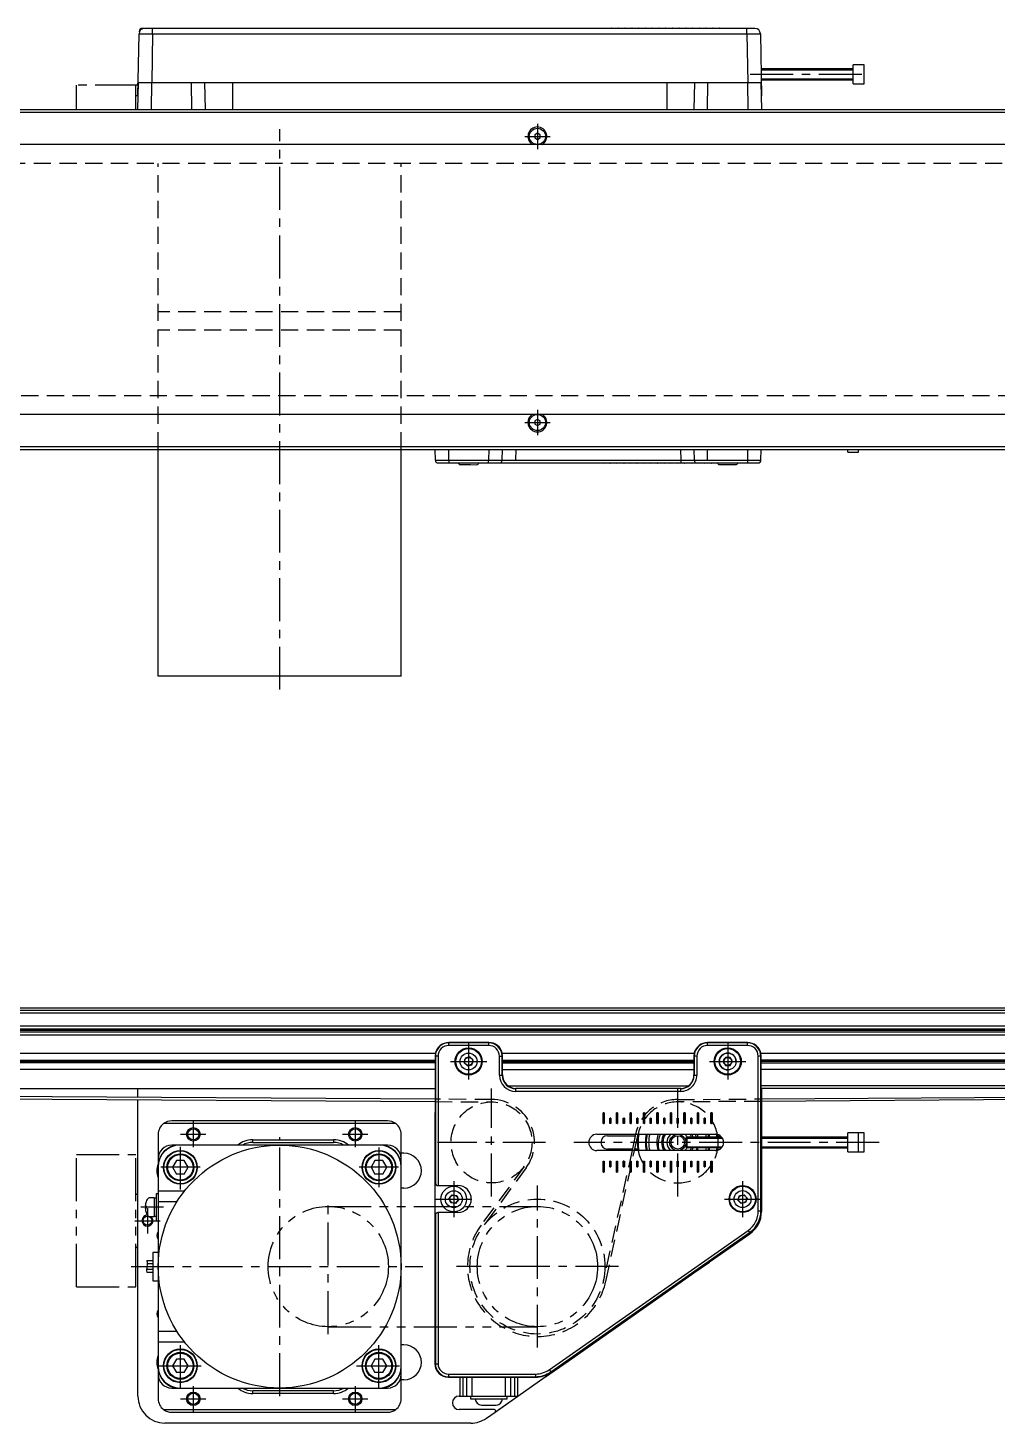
# Model space of a CAD drawing. Extents: x 0 to 1797, y -8 to 948.
# Drawn here: x 658 to 1017, y 10 to 527 of the extents above; entities that cross this region are included whole.
import ezdxf

# ---------------------------------------------------------------- set-up
doc = ezdxf.new("R2010")
doc.units = 0
doc.header["$LTSCALE"] = 0.5
for name, pattern in [('CENTER', [50.8, 31.75, -6.35, 6.35, -6.35]), ('DASHED', [19.05, 12.7, -6.35]), ('PHANTOM', [63.5, 31.75, -6.35, 6.35, -6.35, 6.35, -6.35])]:
    doc.linetypes.add(name, pattern=pattern)
for name, color, linetype in [('MSM_CENTER', 1, 'CENTER'), ('MSM_CONTINUOUS', 7, 'CONTINUOUS'), ('MSM_DASHED', 4, 'DASHED'), ('MSM_IMAGINARY', 6, 'PHANTOM'), ('MSM_NARROW', 5, 'CONTINUOUS')]:
    doc.layers.add(name, color=color, linetype=linetype)

msp = doc.modelspace()

# ---------------------------------------------------------------- linework, layer by layer
at = {"layer": 'MSM_CENTER'}
for p, q in [((926.05, 509.77), (970.42, 509.77)), ((847.19, 491.47), (847.19, 482.07)), ((751.69, 281.77), (751.69, 489.43)), ((842.49, 486.77), (851.89, 486.77)), ((847.19, 385.47), (847.19, 376.07)), ((842.49, 380.77), (851.89, 380.77)), ((821.69, 150.7), (821.69, 137.3)), ((917.69, 150.7), (917.69, 137.3)), ((814.99, 144), (828.39, 144)), ((910.99, 144), (924.39, 144)), ((830.19, 94), (830.19, 134)), ((899.19, 94), (899.19, 134)), ((719.69, 121.7), (719.69, 112.3)), ((779.69, 121.7), (779.69, 112.3)), ((714.99, 117), (724.39, 117)), ((751.69, 20), (751.69, 116)), ((774.99, 117), (784.39, 117)), ((850.19, 114), (810.19, 114)), ((973.79, 114), (860.72, 114)), ((714.92, 96.52), (714.92, 113.02)), ((788.46, 112.07), (788.46, 97.47)), ((722.22, 104.77), (707.62, 104.77)), ((795.76, 104.77), (781.16, 104.77)), ((816.19, 99.7), (816.19, 86.3)), ((923.19, 99.7), (923.19, 86.3)), ((847.19, 38), (847.19, 98)), ((708.69, 90), (700.23, 90)), ((702.69, 89.7), (702.69, 80.3)), ((769.69, 43), (769.69, 93)), ((809.49, 93), (822.89, 93)), ((916.49, 93), (929.89, 93)), ((697.99, 85), (707.39, 85)), ((696.63, 68), (804.77, 68)), ((877.19, 68), (817.19, 68)), ((714.92, 22.98), (714.92, 39.48)), ((788.46, 22.98), (788.46, 39.48)), ((706.67, 31.23), (723.17, 31.23)), ((780.21, 31.23), (796.71, 31.23)), ((719.69, 23.7), (719.69, 14.3)), ((779.69, 23.7), (779.69, 14.3)), ((714.99, 19), (724.39, 19)), ((774.99, 19), (784.39, 19))]:
    msp.add_line(p, q, dxfattribs=at)
at = {"layer": 'MSM_CONTINUOUS'}
for p, q in [((699.19, 501.77), (699.59, 524.81)), ((699.59, 524.81), (701.05, 524.82)), ((699.72, 525.47), (699.72, 525.79)), ((699.87, 525.79), (699.72, 525.79)), ((701.41, 526.77), (700.72, 526.77)), ((701.05, 524.82), (704.59, 524.81)), ((927.79, 526.77), (701.59, 526.77)), ((704.59, 524.81), (704.27, 506.77)), ((704.59, 524.81), (704.59, 526.77)), ((704.59, 524.81), (929.79, 524.81)), ((874.69, 526.97), (874.49, 526.77)), ((874.89, 526.77), (874.69, 526.97)), ((877.19, 526.97), (876.99, 526.77)), ((877.39, 526.77), (877.19, 526.97)), ((879.69, 526.97), (879.49, 526.77)), ((879.89, 526.77), (879.69, 526.97)), ((882.19, 526.97), (881.99, 526.77)), ((882.39, 526.77), (882.19, 526.97)), ((884.69, 526.97), (884.49, 526.77)), ((884.89, 526.77), (884.69, 526.97)), ((887.19, 526.97), (886.99, 526.77)), ((887.39, 526.77), (887.19, 526.97)), ((889.69, 526.97), (889.49, 526.77)), ((889.89, 526.77), (889.69, 526.97)), ((892.19, 526.97), (891.99, 526.77)), ((892.39, 526.77), (892.19, 526.97)), ((894.69, 526.97), (894.49, 526.77)), ((894.89, 526.77), (894.69, 526.97)), ((897.19, 526.97), (896.99, 526.77)), ((897.39, 526.77), (897.19, 526.97)), ((899.69, 526.97), (899.49, 526.77)), ((899.89, 526.77), (899.69, 526.97)), ((902.19, 526.97), (901.99, 526.77)), ((902.39, 526.77), (902.19, 526.97)), ((904.69, 526.97), (904.49, 526.77)), ((904.89, 526.77), (904.69, 526.97)), ((907.19, 526.97), (906.99, 526.77)), ((907.39, 526.77), (907.19, 526.97)), ((909.69, 526.97), (909.49, 526.77)), ((909.89, 526.77), (909.69, 526.97)), ((912.19, 526.97), (911.99, 526.77)), ((912.39, 526.77), (912.19, 526.97)), ((914.69, 526.97), (914.49, 526.77)), ((914.89, 526.77), (914.69, 526.97)), ((924.79, 524.81), (924.79, 526.77)), ((924.79, 524.81), (925.1, 506.77)), ((929.79, 524.81), (930.19, 501.77)), ((968.19, 513.27), (964.19, 513.27)), ((964.19, 506.27), (964.19, 513.27)), ((968.19, 506.27), (968.19, 513.27)), ((699.19, 496.77), (699.36, 506.77)), ((699.36, 506.77), (930.01, 506.77)), ((704.19, 496.77), (704.36, 506.77)), ((719.19, 496.77), (719.01, 506.77)), ((724.19, 496.77), (724.01, 506.77)), ((734.19, 506.77), (734.19, 496.77)), ((895.19, 506.77), (895.19, 496.77)), ((905.36, 506.77), (905.19, 496.77)), ((910.19, 496.77), (910.36, 506.77)), ((925.01, 506.77), (925.19, 496.77)), ((964.19, 511.77), (930.01, 511.77)), ((930.01, 506.77), (930.19, 496.77)), ((930.08, 507.77), (964.19, 507.77)), ((699.19, 501.77), (699.27, 501.77)), ((930.1, 501.77), (930.19, 501.77)), ((964.19, 506.27), (968.19, 506.27)), ((333.39, 496.77), (1360.99, 496.77)), ((361.13, 495.77), (1333.24, 495.77)), ((847.19, 487.93), (846.19, 487.35)), ((846.19, 487.35), (846.19, 486.19)), ((846.19, 486.19), (847.19, 485.62)), ((848.19, 487.35), (847.19, 487.93)), ((847.19, 485.62), (848.19, 486.19)), ((848.19, 486.19), (848.19, 487.35)), ((1363.09, 483.77), (331.29, 483.77)), ((1363.09, 383.77), (331.29, 383.77)), ((847.19, 381.93), (846.19, 381.35)), ((846.19, 381.35), (846.19, 380.19)), ((846.19, 380.19), (847.19, 379.62)), ((848.19, 381.35), (847.19, 381.93)), ((847.19, 379.62), (848.19, 380.19)), ((848.19, 380.19), (848.19, 381.35)), ((333.39, 370.77), (1360.99, 370.77)), ((1333.24, 371.77), (361.13, 371.77)), ((706.69, 286.77), (706.69, 371.77)), ((796.69, 286.77), (796.69, 371.77)), ((809.38, 366.75), (809.31, 370.77)), ((814.38, 366.75), (814.31, 370.77)), ((829.19, 370.77), (829.12, 366.75)), ((834.12, 366.75), (834.19, 370.77)), ((839.19, 370.77), (839.12, 366.75)), ((900.19, 370.77), (900.26, 366.75)), ((905.19, 370.77), (905.26, 366.75)), ((910.26, 366.75), (910.19, 370.77)), ((925.07, 370.77), (925, 366.75)), ((929.99, 366.75), (930.06, 370.77)), ((962.19, 369.77), (962.19, 370.77)), ((962.19, 369.77), (966.19, 369.77)), ((966.19, 369.77), (966.19, 370.77)), ((809.38, 366.75), (929.99, 366.75)), ((810.38, 365.77), (928.99, 365.77)), ((814.38, 366.75), (814.38, 365.77)), ((822.42, 365.02), (818.56, 365.02)), ((824.8, 365.01), (822.42, 365.02)), ((829.12, 365.77), (829.12, 366.75)), ((871.69, 365.57), (871.49, 365.77)), ((871.89, 365.77), (871.69, 365.57)), ((873.99, 365.77), (874.19, 365.57)), ((874.39, 365.77), (874.19, 365.57)), ((876.69, 365.57), (876.49, 365.77)), ((876.89, 365.77), (876.69, 365.57)), ((878.99, 365.77), (879.19, 365.57)), ((879.39, 365.77), (879.19, 365.57)), ((881.69, 365.57), (881.49, 365.77)), ((881.89, 365.77), (881.69, 365.57)), ((883.99, 365.77), (884.19, 365.57)), ((884.39, 365.77), (884.19, 365.57)), ((886.69, 365.57), (886.49, 365.77)), ((886.89, 365.77), (886.69, 365.57)), ((888.99, 365.77), (889.19, 365.57)), ((889.39, 365.77), (889.19, 365.57)), ((891.69, 365.57), (891.49, 365.77)), ((891.89, 365.77), (891.69, 365.57)), ((894.19, 365.57), (893.99, 365.77)), ((894.39, 365.77), (894.19, 365.57)), ((896.69, 365.57), (896.49, 365.77)), ((896.89, 365.77), (896.69, 365.57)), ((899.19, 365.57), (898.99, 365.77)), ((899.39, 365.77), (899.19, 365.57)), ((900.26, 366.75), (900.26, 365.77)), ((901.69, 365.57), (901.49, 365.77)), ((901.89, 365.77), (901.69, 365.57)), ((904.19, 365.57), (903.99, 365.77)), ((904.39, 365.77), (904.19, 365.57)), ((906.69, 365.57), (906.49, 365.77)), ((906.89, 365.77), (906.69, 365.57)), ((909.19, 365.57), (908.99, 365.77)), ((909.39, 365.77), (909.19, 365.57)), ((911.69, 365.57), (911.49, 365.77)), ((911.89, 365.77), (911.69, 365.57)), ((920.81, 365.02), (914.56, 365.02)), ((925, 366.75), (925, 365.77)), ((796.69, 286.77), (706.69, 286.77)), ((347.19, 163.9), (1347.19, 163.9)), ((347.19, 163), (1347.19, 163)), ((368.19, 162), (1326.19, 162)), ((370.19, 157.2), (1324.19, 157.2)), ((1216.81, 156.02), (390.19, 156.02)), ((1216.51, 155.5), (390.19, 155.5)), ((1324.19, 153.8), (370.19, 153.8)), ((390.19, 154.98), (1216.81, 154.98)), ((814.38, 150.93), (814.31, 151)), ((829.19, 151), (814.31, 151)), ((829.12, 150.93), (814.38, 150.93)), ((814.38, 149.93), (814.38, 150.93)), ((829.12, 149.93), (814.38, 149.93)), ((829.19, 151), (829.12, 150.93)), ((829.12, 150.93), (829.12, 149.93)), ((910.26, 150.93), (910.19, 151)), ((925.07, 151), (910.19, 151)), ((925, 150.93), (910.26, 150.93)), ((910.26, 149.93), (910.26, 150.93)), ((925, 149.93), (910.26, 149.93)), ((925.07, 151), (925, 150.93)), ((925, 149.93), (925, 150.93)), ((809.42, 147), (370.19, 147)), ((809.43, 147.09), (809.31, 146)), ((809.38, 145.93), (809.31, 146)), ((809.31, 146), (809.31, 125.12)), ((809.38, 145.93), (809.38, 99)), ((810.38, 145.93), (809.38, 145.93)), ((810.38, 145.93), (810.38, 98)), ((820.43, 145.19), (820.03, 143.51)), ((822.09, 145.68), (820.43, 145.19)), ((823.35, 144.49), (822.09, 145.68)), ((833.12, 138.93), (833.12, 145.93)), ((833.12, 145.93), (834.12, 145.93)), ((834.19, 146), (834.07, 147.09)), ((905.29, 146.9), (834.11, 146.9)), ((834.12, 145.93), (834.19, 146)), ((834.12, 138.93), (834.12, 145.93)), ((834.19, 139), (834.19, 146)), ((905.31, 147.09), (905.19, 146)), ((905.19, 146), (905.26, 145.93)), ((905.19, 146), (905.19, 139)), ((905.26, 145.93), (905.26, 138.93)), ((906.26, 145.93), (905.26, 145.93)), ((906.26, 145.93), (906.26, 138.93)), ((916.82, 145.5), (915.96, 144)), ((918.55, 145.5), (916.82, 145.5)), ((919.42, 144), (918.55, 145.5)), ((928.99, 88.61), (928.99, 145.93)), ((929.99, 145.93), (928.99, 145.93)), ((930.06, 146), (929.95, 147.09)), ((1324.19, 147), (929.96, 147)), ((929.99, 145.93), (930.06, 146)), ((929.99, 88.61), (929.99, 145.93)), ((930.06, 125.12), (930.06, 146)), ((809.31, 141), (370.19, 141)), ((390.19, 144.52), (809.31, 144.52)), ((809.31, 144), (390.19, 144)), ((809.31, 143.48), (390.19, 143.48)), ((820.03, 143.51), (821.28, 142.32)), ((821.28, 142.32), (822.94, 142.81)), ((822.94, 142.81), (823.35, 144.49)), ((834.19, 144.42), (905.19, 144.42)), ((905.19, 143.9), (834.19, 143.9)), ((905.19, 143.38), (834.19, 143.38)), ((905.19, 140.9), (834.19, 140.9)), ((915.96, 144), (916.82, 142.5)), ((916.82, 142.5), (918.55, 142.5)), ((918.55, 142.5), (919.42, 144)), ((1204.19, 144.52), (930.06, 144.52)), ((1204.19, 144), (930.06, 144)), ((930.06, 143.48), (1204.19, 143.48)), ((1324.19, 141), (930.06, 141)), ((833.12, 138.93), (834.12, 138.93)), ((834.19, 139), (834.12, 138.93)), ((903.05, 134.9), (836.41, 134.9)), ((905.19, 139), (905.26, 138.93)), ((905.26, 138.93), (906.26, 138.93)), ((1324.19, 135), (930.06, 135)), ((809.31, 130.03), (347.09, 133)), ((347.09, 132.1), (809.31, 129.13)), ((370.19, 134), (809.31, 134)), ((699.19, 130.74), (699.19, 134)), ((699.19, 20), (699.19, 129.84)), ((839.19, 134), (839.12, 133.93)), ((900.26, 133.93), (839.12, 133.93)), ((839.12, 133.93), (839.12, 132.93)), ((900.26, 132.93), (839.12, 132.93)), ((900.19, 134), (839.19, 134)), ((900.19, 134), (900.26, 133.93)), ((900.26, 132.93), (900.26, 133.93)), ((1324.19, 134), (930.06, 134)), ((930.19, 134), (930.19, 88.38)), ((930.19, 130.11), (1347.29, 133)), ((1347.3, 132.1), (930.19, 129.21)), ((809.31, 125.12), (809.19, 125)), ((809.19, 125), (809.19, 32)), ((871.49, 121), (871.49, 125)), ((871.69, 125), (871.49, 125)), ((871.49, 125), (871.89, 125)), ((871.69, 125), (871.69, 121)), ((871.89, 125), (871.69, 125)), ((871.89, 125), (871.89, 121)), ((876.49, 121), (876.49, 125)), ((876.69, 125), (876.49, 125)), ((876.49, 125), (876.89, 125)), ((876.69, 125), (876.69, 121)), ((876.89, 125), (876.69, 125)), ((876.89, 125), (876.89, 121)), ((881.49, 121), (881.49, 125)), ((881.69, 125), (881.49, 125)), ((881.49, 125), (881.89, 125)), ((881.69, 125), (881.69, 121)), ((881.89, 125), (881.69, 125)), ((881.89, 125), (881.89, 121)), ((886.49, 121), (886.49, 125)), ((886.69, 125), (886.49, 125)), ((886.49, 125), (886.89, 125)), ((886.69, 125), (886.69, 121)), ((886.89, 125), (886.69, 125)), ((886.89, 125), (886.89, 121)), ((891.49, 121), (891.49, 125)), ((891.69, 125), (891.49, 125)), ((891.49, 125), (891.89, 125)), ((891.69, 125), (891.69, 121)), ((891.89, 125), (891.69, 125)), ((891.89, 125), (891.89, 121)), ((896.49, 121), (896.49, 125)), ((896.69, 125), (896.49, 125)), ((896.49, 125), (896.89, 125)), ((896.69, 125), (896.69, 121)), ((896.89, 125), (896.69, 125)), ((896.89, 125), (896.89, 121)), ((901.49, 121), (901.49, 125)), ((901.69, 125), (901.49, 125)), ((901.49, 125), (901.89, 125)), ((901.69, 125), (901.69, 121)), ((901.89, 125), (901.69, 125)), ((901.89, 125), (901.89, 121)), ((906.49, 121), (906.49, 125)), ((906.69, 125), (906.49, 125)), ((906.49, 125), (906.89, 125)), ((906.69, 125), (906.69, 121)), ((906.89, 125), (906.69, 125)), ((906.89, 125), (906.89, 121)), ((911.49, 121), (911.49, 125)), ((911.69, 125), (911.49, 125)), ((911.49, 125), (911.89, 125)), ((911.69, 125), (911.69, 121)), ((911.89, 125), (911.69, 125)), ((911.89, 125), (911.89, 121)), ((930.19, 125), (930.06, 125.12)), ((794.69, 121), (708.69, 121)), ((711.69, 122), (711.69, 121.98)), ((791.69, 122), (711.69, 122)), ((791.69, 121.98), (791.69, 122)), ((871.89, 121), (871.49, 121)), ((871.69, 121), (871.49, 121)), ((871.69, 121), (871.89, 121)), ((873.99, 121), (873.99, 123)), ((873.99, 123), (874.19, 123)), ((873.99, 123), (874.39, 123)), ((874.39, 121), (873.99, 121)), ((874.19, 121), (873.99, 121)), ((874.19, 123), (874.19, 121)), ((874.39, 123), (874.19, 123)), ((874.39, 121), (874.19, 121)), ((874.39, 123), (874.39, 121)), ((876.89, 121), (876.49, 121)), ((876.69, 121), (876.49, 121)), ((876.69, 121), (876.89, 121)), ((878.99, 121), (878.99, 123)), ((878.99, 123), (879.19, 123)), ((878.99, 123), (879.39, 123)), ((879.39, 121), (878.99, 121)), ((879.19, 121), (878.99, 121)), ((879.19, 123), (879.19, 121)), ((879.39, 123), (879.19, 123)), ((879.39, 121), (879.19, 121)), ((879.39, 123), (879.39, 121)), ((881.89, 121), (881.49, 121)), ((881.69, 121), (881.49, 121)), ((881.69, 121), (881.89, 121)), ((883.99, 121), (883.99, 123)), ((883.99, 123), (884.19, 123)), ((883.99, 123), (884.39, 123)), ((884.39, 121), (883.99, 121)), ((884.19, 121), (883.99, 121)), ((884.19, 123), (884.19, 121)), ((884.39, 123), (884.19, 123)), ((884.39, 121), (884.19, 121)), ((884.39, 123), (884.39, 121)), ((886.89, 121), (886.49, 121)), ((886.69, 121), (886.49, 121)), ((886.69, 121), (886.89, 121)), ((888.99, 121), (888.99, 123)), ((888.99, 123), (889.19, 123)), ((888.99, 123), (889.39, 123)), ((889.39, 121), (888.99, 121)), ((889.19, 121), (888.99, 121)), ((889.19, 123), (889.19, 121)), ((889.39, 123), (889.19, 123)), ((889.39, 121), (889.19, 121)), ((889.39, 123), (889.39, 121)), ((891.89, 121), (891.49, 121)), ((891.69, 121), (891.49, 121)), ((891.69, 121), (891.89, 121)), ((893.99, 121), (893.99, 123)), ((894.19, 123), (893.99, 123)), ((893.99, 123), (894.39, 123)), ((894.39, 121), (893.99, 121)), ((894.19, 121), (893.99, 121)), ((894.19, 123), (894.19, 121)), ((894.39, 123), (894.19, 123)), ((894.19, 121), (894.39, 121)), ((894.39, 123), (894.39, 121)), ((896.89, 121), (896.49, 121)), ((896.69, 121), (896.49, 121)), ((896.69, 121), (896.89, 121)), ((898.99, 121), (898.99, 123)), ((899.19, 123), (898.99, 123)), ((898.99, 123), (899.39, 123)), ((899.39, 121), (898.99, 121)), ((899.19, 121), (898.99, 121)), ((899.19, 123), (899.19, 121)), ((899.39, 123), (899.19, 123)), ((899.19, 121), (899.39, 121)), ((899.39, 123), (899.39, 121)), ((901.69, 121), (901.49, 121)), ((901.89, 121), (901.49, 121)), ((901.69, 121), (901.89, 121)), ((903.99, 121), (903.99, 123)), ((904.19, 123), (903.99, 123)), ((903.99, 123), (904.39, 123)), ((904.39, 121), (903.99, 121)), ((904.19, 121), (903.99, 121)), ((904.19, 123), (904.19, 121)), ((904.39, 123), (904.19, 123)), ((904.19, 121), (904.39, 121)), ((904.39, 123), (904.39, 121)), ((906.89, 121), (906.49, 121)), ((906.69, 121), (906.49, 121)), ((906.69, 121), (906.89, 121)), ((908.99, 121), (908.99, 123)), ((909.19, 123), (908.99, 123)), ((908.99, 123), (909.39, 123)), ((909.39, 121), (908.99, 121)), ((909.19, 121), (908.99, 121)), ((909.19, 123), (909.19, 121)), ((909.39, 123), (909.19, 123)), ((909.19, 121), (909.39, 121)), ((909.39, 123), (909.39, 121)), ((911.89, 121), (911.49, 121)), ((911.69, 121), (911.49, 121)), ((911.69, 121), (911.89, 121)), ((706.69, 117), (706.69, 19)), ((741.69, 114.02), (741.69, 115.02)), ((741.69, 115.02), (771.69, 115.02)), ((741.69, 114.02), (771.69, 114.02)), ((771.69, 115.02), (771.69, 114.02)), ((796.69, 19), (796.69, 117)), ((869.19, 117), (913.19, 117)), ((873.19, 116.5), (883.46, 116.5)), ((883.57, 117), (882.25, 111)), ((883.17, 111), (884.49, 117)), ((884.38, 116.5), (884.4, 116.5)), ((902.57, 116), (902.19, 115.62)), ((902.19, 115.62), (902.19, 112.38)), ((902.57, 116), (902.57, 112)), ((915.42, 116), (902.57, 116)), ((913.98, 116.5), (914.85, 116.5)), ((962.19, 116), (930.19, 116)), ((968.19, 117.5), (962.19, 117.5)), ((962.19, 110.5), (962.19, 117.5)), ((966.19, 110.5), (966.19, 117.5)), ((968.19, 110.5), (968.19, 117.5)), ((791.69, 113), (711.69, 113)), ((797.69, 110), (796.69, 110)), ((913.19, 111), (869.19, 111)), ((882.36, 111.5), (873.19, 111.5)), ((884.4, 111.5), (883.28, 111.5)), ((902.19, 112.38), (902.57, 112)), ((915.42, 112), (902.57, 112)), ((913.98, 111.5), (914.85, 111.5)), ((930.19, 112), (962.19, 112)), ((962.19, 110.5), (968.19, 110.5)), ((713.47, 107.27), (712.03, 104.77)), ((712.03, 104.77), (713.47, 102.27)), ((716.36, 107.27), (713.47, 107.27)), ((717.8, 104.77), (716.36, 107.27)), ((716.36, 102.27), (717.8, 104.77)), ((787.01, 107.27), (785.57, 104.77)), ((785.57, 104.77), (787.01, 102.27)), ((789.9, 107.27), (787.01, 107.27)), ((791.34, 104.77), (789.9, 107.27)), ((789.9, 102.27), (791.34, 104.77)), ((871.49, 103), (871.49, 107)), ((871.49, 107), (871.69, 107)), ((871.49, 107), (871.89, 107)), ((871.69, 103), (871.69, 107)), ((871.69, 107), (871.89, 107)), ((871.89, 107), (871.89, 103)), ((874.19, 107), (873.99, 107)), ((873.99, 105), (873.99, 107)), ((873.99, 107), (874.39, 107)), ((873.99, 105), (874.19, 105)), ((874.39, 105), (873.99, 105)), ((874.19, 105), (874.19, 107)), ((874.19, 107), (874.39, 107)), ((874.19, 105), (874.39, 105)), ((874.39, 107), (874.39, 105)), ((876.49, 103), (876.49, 107)), ((876.49, 107), (876.69, 107)), ((876.49, 107), (876.89, 107)), ((876.69, 103), (876.69, 107)), ((876.69, 107), (876.89, 107)), ((876.89, 107), (876.89, 103)), ((879.19, 107), (878.99, 107)), ((878.99, 105), (878.99, 107)), ((878.99, 107), (879.39, 107)), ((878.99, 105), (879.19, 105)), ((879.39, 105), (878.99, 105)), ((879.19, 105), (879.19, 107)), ((879.19, 107), (879.39, 107)), ((879.19, 105), (879.39, 105)), ((879.39, 107), (879.39, 105)), ((881.49, 103), (881.49, 107)), ((881.49, 107), (881.69, 107)), ((881.49, 107), (881.89, 107)), ((881.69, 103), (881.69, 107)), ((881.69, 107), (881.89, 107)), ((881.89, 107), (881.89, 103)), ((884.19, 107), (883.99, 107)), ((883.99, 105), (883.99, 107)), ((883.99, 107), (884.39, 107)), ((883.99, 105), (884.19, 105)), ((884.39, 105), (883.99, 105)), ((884.19, 105), (884.19, 107)), ((884.19, 107), (884.39, 107)), ((884.19, 105), (884.39, 105)), ((884.39, 107), (884.39, 105)), ((886.49, 103), (886.49, 107)), ((886.49, 107), (886.69, 107)), ((886.49, 107), (886.89, 107)), ((886.69, 103), (886.69, 107)), ((886.69, 107), (886.89, 107)), ((886.89, 107), (886.89, 103)), ((889.19, 107), (888.99, 107)), ((888.99, 105), (888.99, 107)), ((888.99, 107), (889.39, 107)), ((888.99, 105), (889.19, 105)), ((889.39, 105), (888.99, 105)), ((889.19, 107), (889.39, 107)), ((889.19, 105), (889.19, 107)), ((889.19, 105), (889.39, 105)), ((889.39, 107), (889.39, 105)), ((891.49, 103), (891.49, 107)), ((891.49, 107), (891.69, 107)), ((891.49, 107), (891.89, 107)), ((891.69, 103), (891.69, 107)), ((891.69, 107), (891.89, 107)), ((891.89, 107), (891.89, 103)), ((893.99, 105), (893.99, 107)), ((893.99, 107), (894.19, 107)), ((893.99, 107), (894.39, 107)), ((893.99, 105), (894.19, 105)), ((894.39, 105), (893.99, 105)), ((894.19, 105), (894.19, 107)), ((894.19, 107), (894.39, 107)), ((894.39, 105), (894.19, 105)), ((894.39, 107), (894.39, 105)), ((896.49, 103), (896.49, 107)), ((896.49, 107), (896.69, 107)), ((896.49, 107), (896.89, 107)), ((896.69, 103), (896.69, 107)), ((896.69, 107), (896.89, 107)), ((896.89, 107), (896.89, 103)), ((898.99, 105), (898.99, 107)), ((898.99, 107), (899.19, 107)), ((898.99, 107), (899.39, 107)), ((898.99, 105), (899.19, 105)), ((899.39, 105), (898.99, 105)), ((899.19, 105), (899.19, 107)), ((899.19, 107), (899.39, 107)), ((899.39, 105), (899.19, 105)), ((899.39, 107), (899.39, 105)), ((901.49, 103), (901.49, 107)), ((901.49, 107), (901.69, 107)), ((901.49, 107), (901.89, 107)), ((901.69, 103), (901.69, 107)), ((901.69, 107), (901.89, 107)), ((901.89, 107), (901.89, 103)), ((903.99, 105), (903.99, 107)), ((903.99, 107), (904.19, 107)), ((903.99, 107), (904.39, 107)), ((903.99, 105), (904.19, 105)), ((904.39, 105), (903.99, 105)), ((904.19, 105), (904.19, 107)), ((904.19, 107), (904.39, 107)), ((904.39, 105), (904.19, 105)), ((904.39, 107), (904.39, 105)), ((906.49, 103), (906.49, 107)), ((906.49, 107), (906.69, 107)), ((906.49, 107), (906.89, 107)), ((906.69, 103), (906.69, 107)), ((906.69, 107), (906.89, 107)), ((906.89, 107), (906.89, 103)), ((908.99, 105), (908.99, 107)), ((908.99, 107), (909.19, 107)), ((908.99, 107), (909.39, 107)), ((908.99, 105), (909.19, 105)), ((909.39, 105), (908.99, 105)), ((909.19, 105), (909.19, 107)), ((909.19, 107), (909.39, 107)), ((909.39, 105), (909.19, 105)), ((909.39, 107), (909.39, 105)), ((911.49, 103), (911.49, 107)), ((911.49, 107), (911.69, 107)), ((911.49, 107), (911.89, 107)), ((911.69, 103), (911.69, 107)), ((911.69, 107), (911.89, 107)), ((911.89, 107), (911.89, 103)), ((716.36, 102.27), (713.47, 102.27)), ((789.9, 102.27), (787.01, 102.27)), ((809.38, 99), (809.34, 99)), ((809.34, 87), (809.34, 99)), ((871.49, 103), (871.69, 103)), ((871.89, 103), (871.49, 103)), ((871.89, 103), (871.69, 103)), ((876.49, 103), (876.69, 103)), ((876.89, 103), (876.49, 103)), ((876.89, 103), (876.69, 103)), ((881.49, 103), (881.69, 103)), ((881.89, 103), (881.49, 103)), ((881.89, 103), (881.69, 103)), ((886.49, 103), (886.69, 103)), ((886.89, 103), (886.49, 103)), ((886.89, 103), (886.69, 103)), ((891.49, 103), (891.69, 103)), ((891.89, 103), (891.49, 103)), ((891.89, 103), (891.69, 103)), ((896.49, 103), (896.69, 103)), ((896.89, 103), (896.49, 103)), ((896.89, 103), (896.69, 103)), ((901.49, 103), (901.69, 103)), ((901.89, 103), (901.49, 103)), ((901.89, 103), (901.69, 103)), ((906.49, 103), (906.69, 103)), ((906.89, 103), (906.49, 103)), ((906.89, 103), (906.69, 103)), ((911.49, 103), (911.69, 103)), ((911.89, 103), (911.49, 103)), ((911.89, 103), (911.69, 103)), ((705.19, 93.5), (703.67, 93.5)), ((705.19, 93.5), (705.19, 86.5)), ((705.89, 93.35), (705.19, 93.35)), ((705.89, 95), (705.89, 85)), ((706.69, 95), (705.89, 95)), ((716.46, 96), (706.69, 96)), ((797.69, 97), (796.69, 97)), ((810.34, 98), (817.69, 98)), ((810.4, 98), (810.38, 98)), ((814.48, 93.28), (815.57, 94.62)), ((815.09, 91.66), (814.48, 93.28)), ((815.57, 94.62), (817.28, 94.34)), ((817.28, 94.34), (817.9, 92.72)), ((921.49, 92.66), (922.04, 94.3)), ((922.04, 94.3), (923.74, 94.64)), ((923.74, 94.64), (924.88, 93.34)), ((924.88, 93.34), (924.33, 91.7)), ((702.24, 90.4), (701.91, 90.4)), ((701.91, 89.6), (702.24, 89.6)), ((702.24, 92), (702.23, 92)), ((702.23, 88), (702.24, 88)), ((713.62, 92), (706.69, 92)), ((817.69, 88), (810.34, 88)), ((810.38, 88), (810.38, 32)), ((810.38, 88), (810.4, 88)), ((816.8, 91.38), (815.09, 91.66)), ((817.9, 92.72), (816.8, 91.38)), ((922.63, 91.36), (921.49, 92.66)), ((924.33, 91.7), (922.63, 91.36)), ((928.99, 88.61), (930.19, 88.61)), ((703.67, 86.5), (705.19, 86.5)), ((705.19, 86.65), (705.89, 86.65)), ((705.89, 85), (706.69, 85)), ((809.34, 87), (809.38, 87)), ((809.38, 87), (809.38, 32)), ((851.54, 29.79), (925.24, 81.39)), ((852.11, 28.97), (925.81, 80.57)), ((925.92, 80.42), (852.22, 28.81)), ((910.97, 69.72), (925.92, 80.19)), ((925.24, 81.39), (925.8, 80.59)), ((925.81, 80.57), (925.92, 80.42)), ((704.69, 73.25), (704.69, 62.75)), ((706.69, 73.25), (704.69, 73.25)), ((704.69, 70.08), (702.48, 70.08)), ((704.69, 69), (702.78, 69)), ((905.19, 65.67), (910.97, 69.72)), ((905.19, 65.68), (910.89, 69.67)), ((702.39, 67), (704.69, 67)), ((702.51, 65.92), (704.69, 65.92)), ((704.69, 62.75), (706.69, 62.75)), ((897.97, 60.62), (905.19, 65.67)), ((905.19, 65.67), (905.19, 65.9)), ((853.88, 29.81), (892.92, 57.15)), ((892.19, 56.56), (897.97, 60.62)), ((892.19, 56.57), (897.89, 60.57)), ((858.53, 33), (892.19, 56.56)), ((892.19, 56.56), (892.19, 56.63)), ((713.62, 44), (706.69, 44)), ((716.46, 40), (706.69, 40)), ((797.69, 39), (796.69, 39)), ((713.47, 33.73), (712.03, 31.23)), ((712.03, 31.23), (713.47, 28.73)), ((716.36, 33.73), (713.47, 33.73)), ((717.8, 31.23), (716.36, 33.73)), ((716.36, 28.73), (717.8, 31.23)), ((787.01, 33.73), (785.57, 31.23)), ((785.57, 31.23), (787.01, 28.73)), ((789.9, 33.73), (787.01, 33.73)), ((791.34, 31.23), (789.9, 33.73)), ((789.9, 28.73), (791.34, 31.23)), ((809.19, 32), (810.38, 32)), ((850.09, 27.09), (858.53, 33)), ((850.17, 27.15), (858.52, 33)), ((858.43, 33), (858.53, 33)), ((716.36, 28.73), (713.47, 28.73)), ((789.9, 28.73), (787.01, 28.73)), ((797.69, 26), (796.69, 26)), ((814.19, 28.19), (846.48, 28.19)), ((814.19, 28.19), (814.19, 27)), ((814.19, 27.19), (846.48, 27.19)), ((814.19, 27), (846.48, 27)), ((818.61, 20), (818.61, 27)), ((819.6, 27), (819.6, 20)), ((821.03, 20), (821.03, 27)), ((823.02, 20), (823.02, 27)), ((835.35, 20), (835.35, 27)), ((837.35, 20), (837.35, 27)), ((838.77, 20), (838.77, 27)), ((839.77, 27), (839.77, 20)), ((839.97, 20), (850.09, 27.09)), ((846.48, 28.19), (846.48, 27)), ((851.54, 29.79), (852.11, 28.97)), ((852.22, 28.81), (852.11, 28.97)), ((711.69, 23), (791.69, 23)), ((741.69, 20.98), (741.69, 21.98)), ((771.69, 21.98), (741.69, 21.98)), ((771.69, 20.98), (741.69, 20.98)), ((771.69, 20.98), (771.69, 21.98)), ((818.19, 20), (839.97, 20)), ((822.39, 20), (822.39, 19)), ((822.39, 19), (835.99, 19)), ((826.44, 16.7), (831.94, 16.7)), ((831.53, 14.09), (839.97, 20)), ((831.6, 14.15), (839.95, 20)), ((835.99, 19), (835.99, 20)), ((708.69, 15), (794.69, 15)), ((711.69, 14.02), (711.69, 14)), ((711.69, 14), (791.69, 14)), ((791.69, 14), (791.69, 14.02)), ((831.24, 15), (818.19, 15)), ((828.27, 11.81), (831.53, 14.09)), ((822.53, 10), (709.19, 10))]:
    msp.add_line(p, q, dxfattribs=at)
for centre, radius in [((847.19, 486.77), 3), ((847.19, 380.77), 3), ((821.69, 144), 5.03), ((821.69, 144), 5), ((821.69, 144), 4.75), ((821.69, 144), 3.13), ((821.69, 144), 1.5), ((917.69, 144), 5.03), ((917.69, 144), 5), ((917.69, 144), 4.75), ((917.69, 144), 3.11), ((917.69, 144), 1.5), ((719.69, 117), 2.5), ((779.69, 117), 2.5), ((899.19, 114), 3), ((899.19, 114), 2.5), ((751.69, 68), 45), ((714.92, 104.77), 6.25), ((714.92, 104.77), 6.1), ((714.92, 104.77), 5), ((714.92, 104.77), 4.7), ((788.46, 104.77), 6.25), ((788.46, 104.77), 6.1), ((788.46, 104.77), 5), ((788.46, 104.77), 4.7), ((816.19, 93), 4.75), ((816.19, 93), 3.12), ((816.19, 93), 1.5), ((923.19, 93), 5), ((923.19, 93), 4.75), ((923.19, 93), 3.13), ((923.19, 93), 1.5), ((714.92, 31.23), 6.25), ((714.92, 31.23), 6.1), ((714.92, 31.23), 5), ((788.46, 31.23), 6.25), ((788.46, 31.23), 6.1), ((788.46, 31.23), 5), ((714.92, 31.23), 4.7), ((788.46, 31.23), 4.7), ((719.69, 19), 2.5), ((779.69, 19), 2.5)]:
    msp.add_circle(centre, radius, dxfattribs=at)
for centre, radius, start, end in [((701.59, 524.77), 2, 90.0003, 178.9999), ((700.72, 525.77), 1, 90, 179), ((927.79, 524.77), 2, 1.0001, 89.9999), ((847.19, 486.77), 3.5, 301.0027, 238.9973), ((847.19, 380.77), 3.5, 121.0027, 58.9973), ((810.38, 366.77), 1, 180.9931, 270.0065), ((821.6, 368.67), 4.75, 217.6393, 230.2269), ((821.77, 368.67), 4.75, 309.6124, 322.3607), ((833.12, 366.77), 0.997, 269.8494, 359.1509), ((906.25, 366.77), 0.997, 180.8097, 270.1901), ((917.6, 368.67), 4.75, 217.6393, 230.2269), ((917.77, 368.67), 4.75, 309.7934, 322.3607), ((929, 366.77), 0.996, 269.7982, 359.2023), ((814.38, 145.93), 5, 90.0205, 179.9796), ((814.37, 145.92), 5.08, 90.6869, 166.7782), ((814.38, 145.93), 4, 90.0105, 179.9895), ((829.12, 145.93), 5, 0.0082, 89.9918), ((829.12, 145.93), 4, 0.0165, 89.9836), ((829.34, 146.19), 4.82, 10.7618, 91.7731), ((910.26, 145.93), 5, 90.0013, 179.9986), ((910.19, 146), 5, 89.996, 167.4692), ((910.26, 145.93), 4, 90.0005, 179.9995), ((925, 145.93), 5, 0.0037, 89.9962), ((925, 145.94), 3.99, 0.2947, 90.0298), ((925.07, 146), 5, 12.5308, 90.004), ((917.69, 144), 3.12, 0, 270), ((839.12, 138.93), 6, 180.0026, 269.9974), ((839.12, 138.93), 5, 179.9993, 270.0007), ((839.32, 139.13), 5.13, 181.4885, 268.5115), ((900.19, 139), 5, 269.9966, 0.0034), ((900.26, 138.93), 6, 269.9967, 0.0033), ((900.26, 138.93), 5, 269.9915, 0.0085), ((929.19, 125), 1, 0.0012, 28.6146), ((711.69, 117), 5, 126.8699, 180), ((711.69, 117), 5, 126.8699, 180), ((711.69, 116.91), 5.07, 90.0004, 126.2788), ((791.69, 116.91), 5.07, 53.7212, 89.9996), ((791.69, 117), 5, 0, 53.1301), ((741.69, 106.5), 8.52, 89.9536, 130.2596), ((741.69, 106.5), 7.52, 90, 120.1608), ((771.69, 106.5), 8.52, 49.7405, 89.9999), ((771.69, 106.5), 7.52, 59.8412, 90), ((869.19, 114), 3, 90, 270), ((873.19, 114), 2.5, 90, 270), ((899.19, 114), 15, 168.463, 191.537), ((899.19, 114), 14.7, 168.2243, 191.7757), ((899.19, 114), 12, 165.5225, 194.4775), ((899.19, 114), 11.7, 165.142, 194.858), ((899.19, 114), 10.8, 163.8724, 196.1276), ((899.19, 114), 7.8, 157.3801, 202.6199), ((899.21, 113.48), 7.33, 151.2381, 199.7516), ((899.19, 114), 6, 150, 210), ((899.19, 114), 5.5, 146.9443, 213.0557), ((899.19, 114), 4, 131.4096, 228.5904), ((899.19, 114), 4, 30, 48.5904), ((899.19, 114), 5.5, 21.3237, 33.0557), ((899.19, 114), 6, 19.4712, 30), ((899.17, 113.48), 7.33, 20.1605, 28.7619), ((899.19, 114), 7.8, 14.8572, 22.6199), ((899.19, 114), 10.8, 10.6719, 16.1276), ((899.19, 114), 11.7, 9.843, 14.858), ((899.19, 114), 12, 9.5941, 14.4775), ((913.19, 114), 3, 270, 90), ((899.19, 114), 14.7, 7.8196, 11.6712), ((899.19, 114), 15, 7.6623, 11.2008), ((711.69, 108), 5, 90, 180), ((714.42, 105.27), 7.73, 90, 180), ((714.69, 105), 8, 90, 180), ((788.69, 105), 8, 0, 90), ((788.96, 105.27), 7.73, 0, 90), ((791.69, 108), 5, 0, 90), ((797.69, 103.5), 6.5, 270, 90), ((899.19, 114), 4, 311.4096, 330), ((899.19, 114), 5.5, 326.9443, 338.6763), ((899.19, 114), 6, 330, 340.5288), ((899.17, 113.48), 7.33, 340.2484, 348.3798), ((899.19, 114), 7.8, 337.3801, 345.1428), ((899.19, 114), 10.8, 343.8724, 349.3281), ((899.19, 114), 11.7, 345.142, 350.157), ((899.19, 114), 12, 345.5225, 350.4059), ((899.19, 114), 14.7, 348.3288, 352.1804), ((899.19, 114), 15, 348.7992, 352.3377), ((712.69, 103.5), 6.5, 157.3802, 202.6198), ((810.34, 99), 1, 180.0049, 270.0039), ((810.4, 99.02), 1.02, 181.205, 268.7863), ((703.67, 92.3), 1.2, 90, 151.369), ((817.69, 93), 5, 270, 90), ((707.89, 90), 5.99, 160.4836, 176.1689), ((707.89, 90), 5.99, 183.8311, 199.5164), ((707.89, 90), 6, 151.369, 160.5288), ((707.89, 90), 5.66, 175.9452, 184.0548), ((707.89, 90), 6, 199.4712, 208.631), ((810.34, 87), 1, 89.9961, 179.9951), ((810.4, 86.98), 1.02, 91.2137, 178.795), ((920.19, 88.6), 8.8, 304.9775, 0.0225), ((920.19, 88.61), 9.81, 305, 360), ((920.19, 88.61), 10, 305, 360), ((920.19, 88.38), 10, 304.9995, 0.0006), ((702.69, 85), 2, 89.6485, 48.5903), ((703.67, 87.7), 1.2, 208.631, 270), ((708.69, 79.5), 2.5, 143.13, 216.87), ((910.69, 70.13), 0.5, 253.5406, 305.0011), ((897.69, 61.03), 0.5, 253.5405, 304.8557), ((708.69, 50.5), 2.5, 143.1301, 216.8699), ((797.69, 32.5), 6.5, 270, 90), ((712.69, 32.5), 6.5, 157.3802, 202.6198), ((814.19, 32), 5, 180, 270), ((814.19, 32), 4.81, 180, 270), ((814.19, 32), 3.81, 180.0189, 269.9811), ((714.69, 31), 8, 180, 270), ((714.42, 30.73), 7.73, 180, 270), ((711.69, 28), 5, 180, 270), ((788.69, 31), 8, 270, 0), ((788.96, 30.73), 7.73, 270, 0), ((791.69, 28), 5, 270, 0), ((846.47, 37.03), 8.84, 270.071, 304.929), ((846.48, 37), 9.81, 270, 305), ((846.48, 37), 10, 270, 305), ((849.81, 27.5), 0.5, 304.9894, 28.1457), ((848.14, 38), 10, 295.7132, 305), ((741.69, 29.5), 8.52, 229.7405, 270.0719), ((741.69, 29.5), 7.52, 239.8393, 270), ((771.69, 29.5), 8.52, 269.9558, 310.2595), ((771.69, 29.5), 7.52, 270, 300.1587), ((709.18, 20), 10, 179.9964, 270.0036), ((711.69, 19), 5, 180, 233.1301), ((791.69, 19), 5, 306.8699, 0), ((818.19, 17.5), 2.5, 90, 270), ((826.44, 19), 2.3, 180, 270), ((831.94, 19), 2.3, 270, 0), ((711.69, 19.09), 5.07, 233.7211, 269.9999), ((791.69, 19.09), 5.07, 270.0005, 306.2786), ((822.53, 20), 10, 269.9997, 305.0002), ((831.24, 14.5), 0.5, 304.9958, 90.0322)]:
    msp.add_arc(centre, radius, start, end, dxfattribs=at)
at = {"layer": 'MSM_DASHED'}
for p, q in [((1324.19, 476.77), (370.19, 476.77)), ((706.69, 370.77), (706.69, 476.77)), ((796.69, 370.77), (796.69, 476.77)), ((796.69, 421.77), (706.69, 421.77)), ((796.69, 414.97), (706.69, 414.97)), ((370.19, 390.77), (1324.19, 390.77)), ((830.29, 129.9), (809.31, 130.03)), ((899.08, 129.9), (930.19, 130.11)), ((809.31, 129.13), (830.28, 129)), ((930.19, 129.21), (899.08, 129)), ((883.66, 117.42), (883.57, 117)), ((884.49, 117), (884.54, 117.22)), ((882.25, 111), (871.6, 62.63)), ((872.48, 62.43), (883.17, 111)), ((842.29, 105.13), (826.29, 83.31)), ((843.01, 104.6), (827.02, 82.78))]:
    msp.add_line(p, q, dxfattribs=at)
for centre, radius in [((830.19, 114), 15), ((847.19, 68), 25)]:
    msp.add_circle(centre, radius, dxfattribs=at)
for centre, radius, start, end in [((830.19, 114), 15.9, 323.7708, 89.6323), ((899.19, 114), 15.9, 90.3964, 167.5907), ((899.19, 114), 15, 11.2008, 168.463), ((899.19, 114), 15, 352.3377, 7.6623), ((899.19, 114), 15, 191.537, 348.7992), ((847.19, 68), 25.9, 143.7708, 347.5907)]:
    msp.add_arc(centre, radius, start, end, dxfattribs=at)
at = {"layer": 'MSM_IMAGINARY'}
for p, q in [((676.39, 496.77), (676.39, 505.77)), ((699.26, 505.77), (676.39, 505.77)), ((698.39, 496.77), (698.39, 505.77)), ((699.19, 501.77), (698.39, 501.77)), ((676.39, 60.5), (676.39, 109.5)), ((676.39, 109.5), (698.39, 109.5)), ((698.39, 60.5), (698.39, 109.5)), ((699.19, 94.5), (698.39, 95)), ((769.68, 90.28), (847.18, 90.28)), ((698.39, 75), (699.19, 75.5)), ((676.39, 60.5), (698.39, 60.5)), ((769.69, 45.72), (847.19, 45.72))]:
    msp.add_line(p, q, dxfattribs=at)
for centre in [(769.69, 68), (847.19, 68)]:
    msp.add_circle(centre, 22.28, dxfattribs=at)
msp.add_arc((702.62, 505.08), 3.8, 151.7281, 169.4524, dxfattribs=at)
at = {"layer": 'MSM_NARROW'}
for p, q in [((930.02, 511.39), (964.19, 511.39)), ((930.08, 508.15), (964.19, 508.15)), ((902.19, 115.62), (915.71, 115.62)), ((930.19, 115.62), (962.19, 115.62)), ((902.19, 112.38), (915.71, 112.38)), ((930.19, 112.38), (962.19, 112.38))]:
    msp.add_line(p, q, dxfattribs=at)
for centre, radius in [((719.69, 117), 2.07), ((779.69, 117), 2.07), ((702.69, 85), 1.62), ((719.69, 19), 2.07), ((779.69, 19), 2.07)]:
    msp.add_circle(centre, radius, dxfattribs=at)
for centre, radius, start, end in [((705.94, 66.83), 3.55, 160.815, 194.9855), ((700.42, 68.93), 2.36, 336.8432, 29.2491)]:
    msp.add_arc(centre, radius, start, end, dxfattribs=at)

doc.saveas('drawing.dxf')
